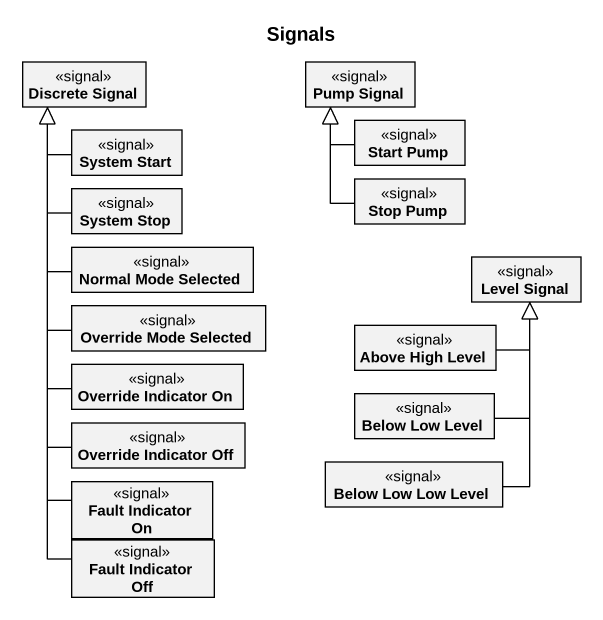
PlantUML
@startuml
title Signals
hide circle
hide empty members
class "Discrete Signal" as Discrete_Signal <<signal>>
class "Pump Signal" as Pump_Signal <<signal>>
class "System Start" as System_Start <<signal>>
class "Start Pump" as Start_Pump <<signal>>
class "System Stop" as System_Stop <<signal>>
class "Stop Pump" as Stop_Pump <<signal>>
class "Normal Mode Selected" as Normal_Mode_Selected <<signal>>
class "Level Signal" as Level_Signal <<signal>>
class "Override Mode Selected" as Override_Mode_Selected <<signal>>
class "Above High Level" as Above_High_Level <<signal>>
class "Override Indicator On" as Override_Indicator_On <<signal>>
class "Below Low Level" as Below_Low_Level <<signal>>
class "Override Indicator Off" as Override_Indicator_Off <<signal>>
class "Below Low Low Level" as Below_Low_Low_Level <<signal>>
class "Fault Indicator On" as Fault_Indicator_On <<signal>>
class "Fault Indicator Off" as Fault_Indicator_Off <<signal>>
System_Start -up-|> Discrete_Signal
Start_Pump -up-|> Pump_Signal
System_Stop -up-|> Discrete_Signal
Stop_Pump -up-|> Pump_Signal
Normal_Mode_Selected -up-|> Discrete_Signal
Override_Mode_Selected -up-|> Discrete_Signal
Above_High_Level -up-|> Level_Signal
Override_Indicator_On -up-|> Discrete_Signal
Below_Low_Level -up-|> Level_Signal
Override_Indicator_Off -up-|> Discrete_Signal
Below_Low_Low_Level -up-|> Level_Signal
Fault_Indicator_On -up-|> Discrete_Signal
Fault_Indicator_Off -up-|> Discrete_Signal
@enduml
